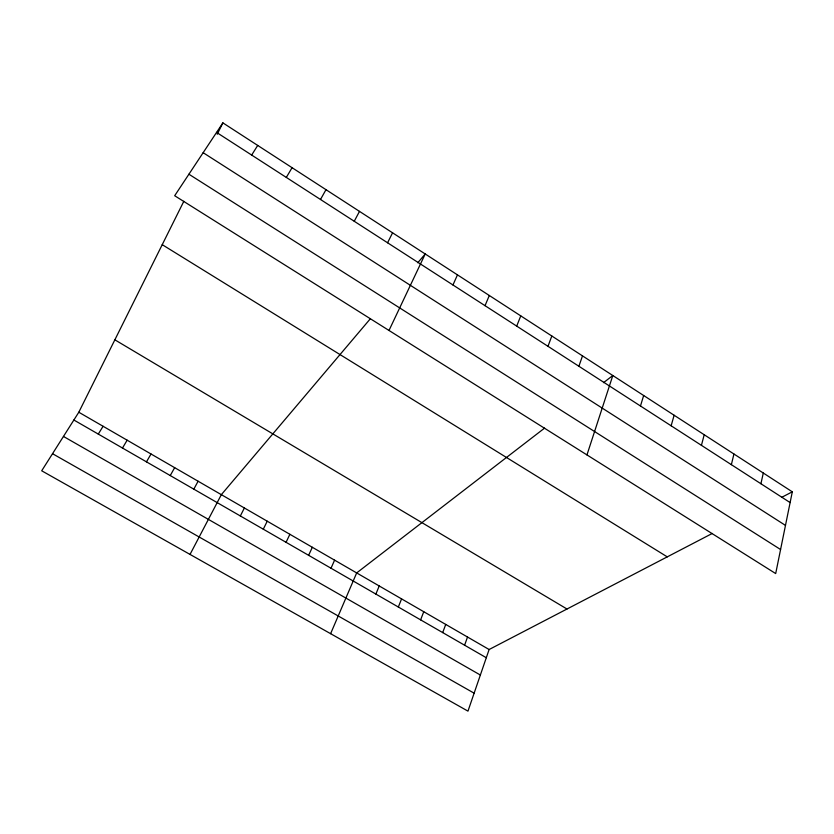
<?xml version="1.0" encoding="UTF-8"?>
<svg xmlns="http://www.w3.org/2000/svg" width="834" height="834" viewBox="0 0 834 834"><rect width="100%" height="100%" fill="white"/><g stroke="black" fill="none" stroke-linecap="round" stroke-linejoin="round"><path stroke-width="1.25" d="M792.3 491.82L775.693 573.563L174.681 195.729L222.887 122.869L792.3 491.82L781.896 497.231M760.921 483.741L763.298 473.034M731.366 464.663L733.93 454.009M701.436 445.346L704.209 434.743M671.141 425.799L674.122 415.249M640.47 406.002L643.66 395.514M586.959 454.916L612.813 375.519L603.545 382.66M712.267 533.458L489.12 649.519L467.968 711.131L41.7 470.793L78.803 412.236L183.834 201.286M578.89 366.251L582.497 355.889M464.601 645.214L467.52 637.03M547.99 346.308L551.816 336.008M442.698 632.589L445.731 624.426M420.617 619.86L423.755 611.718M516.705 326.125L520.76 315.877M398.339 607.027L401.581 598.895M375.873 594.069L379.23 585.968M485.034 305.682L489.308 295.497M330.608 633.684L356.671 572.927L544.592 428.103M331.015 568.225L334.59 560.156M452.956 284.978L457.47 274.866M308.632 555.319L312.333 547.281M388.998 330.472L425.225 253.974L417.771 262.773M286.062 542.319L289.878 534.292M263.304 529.194L267.224 521.198M217.215 134.253L222.887 122.869M387.57 242.777L392.564 232.822M240.338 515.965L244.383 507.989M190.027 554.422L221.344 494.666L370.463 318.619M354.252 221.271L359.496 211.388M193.822 489.141L198.106 481.228M170.251 475.568L174.66 467.666M320.496 199.482L326 189.683M146.471 461.859L151.017 453.998M286.312 177.423L292.077 167.707M122.483 448.035L127.154 440.196M98.287 434.087L103.082 426.278M251.67 155.061L257.706 145.429M52.532 453.706L474.129 693.179M63.467 436.443L480.363 675.029M73.872 420.013L486.305 657.724M78.803 412.236L489.12 649.519M114.863 339.824L566.995 609.018M162.234 244.675L667.263 556.862M188.911 174.223L780.582 549.523M203.152 152.695L785.482 525.399M216.569 132.408L790.111 502.579"/></g></svg>
